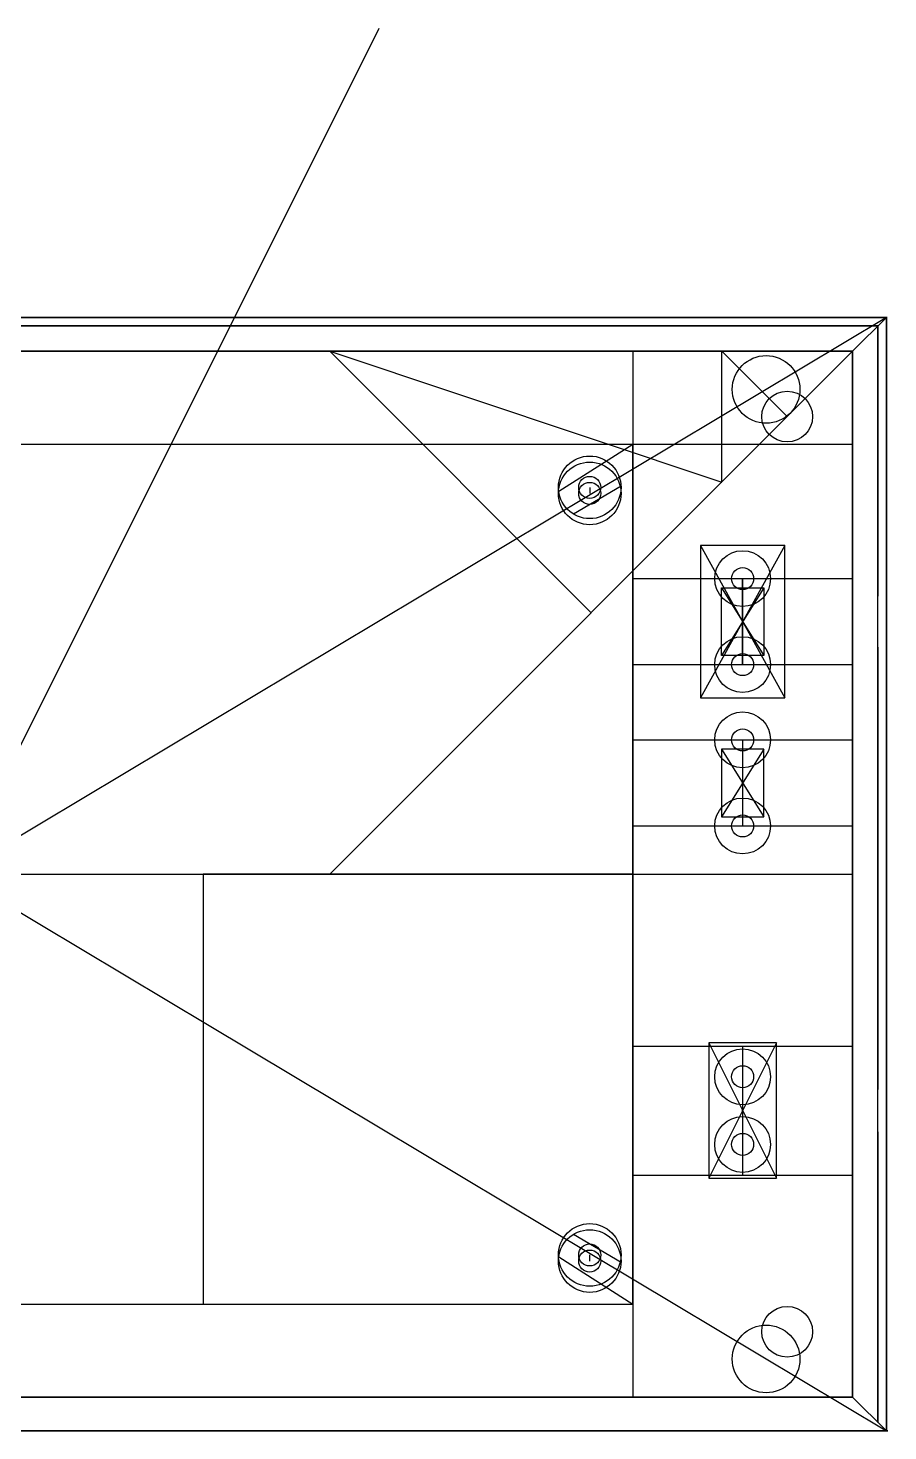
# Model space of a CAD drawing. Header units: centimetres. Extents: x -11 to 11, y -6.6 to 10.
# Drawn here: x 0.85 to 11.02, y -6.58 to 10 of the extents above; entities that cross this region are included whole.
import ezdxf

# ---------------------------------------------------------------- set-up
doc = ezdxf.new("R2010")
doc.units = ezdxf.units.CM
doc.header["$MEASUREMENT"] = 0
for name, color, linetype in [('Unteres Gehäuse v20_Sketch15', 7, 'Continuous'), ('Unteres Gehäuse v20_Sketch16', 7, 'Continuous'), ('Unteres Gehäuse v20_Sketch19', 7, 'Continuous'), ('Unteres Gehäuse v20_Sketch2', 7, 'Continuous'), ('Unteres Gehäuse v20_Sketch20', 7, 'Continuous'), ('Unteres Gehäuse v20_Sketch22', 7, 'Continuous'), ('Unteres Gehäuse v20_Sketch24', 7, 'Continuous'), ('Unteres Gehäuse v20_Sketch25', 7, 'Continuous'), ('Unteres Gehäuse v20_Sketch26', 7, 'Continuous'), ('Unteres Gehäuse v20_Sketch27', 7, 'Continuous'), ('Unteres Gehäuse v20_Sketch29', 7, 'Continuous'), ('Unteres Gehäuse v20_Sketch3', 7, 'Continuous'), ('Unteres Gehäuse v20_Sketch31', 7, 'Continuous'), ('Unteres Gehäuse v20_Sketch32', 7, 'Continuous'), ('Unteres Gehäuse v20_Sketch33', 7, 'Continuous'), ('Unteres Gehäuse v20_Sketch4', 7, 'Continuous'), ('Unteres Gehäuse v20_Sketch40', 7, 'Continuous'), ('Unteres Gehäuse v20_Sketch41', 7, 'Continuous'), ('Unteres Gehäuse v20_Sketch42', 7, 'Continuous'), ('Unteres Gehäuse v20_Sketch5', 7, 'Continuous'), ('Unteres Gehäuse v20_Sketch8', 7, 'Continuous')]:
    doc.layers.add(name, color=color, linetype=linetype)

msp = doc.modelspace()

# ---------------------------------------------------------------- linework, layer by layer
at = {"layer": 'Unteres Gehäuse v20_Sketch15'}
msp.add_line((0, 0), (5, 10), dxfattribs=at)
at = {"layer": 'Unteres Gehäuse v20_Sketch16'}
for p, q in [((10.6, 6.18, 0.25), (-10.6, 6.18, 0.25)), ((10.6, -6.18, 0.25), (10.6, 6.18, 0.25)), ((-10.6, -6.18, 0.25), (10.6, -6.18, 0.25))]:
    msp.add_line(p, q, dxfattribs=at)
for centre, radius in [((9.827, 5.408, 0.25), 0.3), ((7.492, 4.572, 0.25), 0.37), ((7.492, -4.572, 0.25), 0.37), ((9.827, -5.408, 0.25), 0.3)]:
    msp.add_circle(centre, radius, dxfattribs=at)
at = {"layer": 'Unteres Gehäuse v20_Sketch19'}
for p, q in [((-11, -6.58), (11, -6.58)), ((11, -6.58, 2.32), (-11, -6.58, 2.32)), ((11, -6.58), (11, -6.58, 2.32))]:
    msp.add_line(p, q, dxfattribs=at)
at = {"layer": 'Unteres Gehäuse v20_Sketch2'}
for p, q in [((11, 6.58, 0.25), (-11, 6.58, 0.25)), ((11, -6.58, 0.25), (11, 6.58, 0.25)), ((8, 5.08, 0.25), (-8, 5.08, 0.25)), ((8, -5.08, 0.25), (8, 5.08, 0.25)), ((-8, 0, 0.25), (8, 0, 0.25)), ((-8, -5.08, 0.25), (8, -5.08, 0.25)), ((-11, -6.58, 0.25), (11, -6.58, 0.25))]:
    msp.add_line(p, q, dxfattribs=at)
for centre, radius in [((9.578, 5.729, 0.25), 0.4), ((7.492, 4.572, 0.25), 0.37), ((7.492, 4.572, 0.25), 0.13), ((7.492, -4.572, 0.25), 0.37), ((7.492, -4.572, 0.25), 0.13), ((9.578, -5.729, 0.25), 0.4)]:
    msp.add_circle(centre, radius, dxfattribs=at)
at = {"layer": 'Unteres Gehäuse v20_Sketch20'}
for p, q in [((10.6, 6.18, 0.25), (-10.6, 6.18, 0.25)), ((10.6, 6.18, 0.25), (8, 6.18, 0.25)), ((8, 6.18, 0.25), (8, -6.18, 0.25)), ((10.6, -6.18, 0.25), (10.6, 6.18, 0.25)), ((10.6, -6.18, 0.25), (10.6, 6.18, 0.25)), ((8, 5.08, 0.25), (-8, 5.08, 0.25)), ((8, 5.08, 0.25), (7.125, 4.524, 0.25)), ((8, -5.08, 0.25), (8, 5.08, 0.25)), ((8, 5.08, 0.25), (8, 3.493, 0.25)), ((8, 3.493, 0.25), (10.6, 3.493, 0.25)), ((8, 3.493, 0.25), (8, 2.477, 0.25)), ((9.3, 2.477, 0.25), (9.3, 3.493, 0.25)), ((9.55, 3.385, 0.25), (9.05, 2.584, 0.25)), ((9.05, 3.385, 0.25), (9.55, 3.385, 0.25)), ((9.05, 2.584, 0.25), (9.05, 3.385, 0.25)), ((9.05, 3.385, 0.25), (9.55, 2.584, 0.25)), ((9.55, 3.385, 0.25), (9.55, 2.584, 0.25)), ((9.55, 2.584, 0.25), (9.05, 2.584, 0.25)), ((8, 2.477, 0.25), (8, 1.587, 0.25)), ((8, 2.477, 0.25), (10.6, 2.477, 0.25)), ((8, 1.587, 0.25), (8, 0.57, 0.25)), ((8, 1.587, 0.25), (10.6, 1.587, 0.25)), ((9.3, 1.587, 0.25), (9.3, 0.57, 0.25)), ((9.05, 1.478, 0.25), (9.55, 0.678, 0.25)), ((9.55, 1.478, 0.25), (9.05, 0.678, 0.25)), ((9.55, 1.478, 0.25), (9.05, 1.478, 0.25)), ((9.05, 1.478, 0.25), (9.05, 0.678, 0.25)), ((9.55, 0.678, 0.25), (9.55, 1.478, 0.25)), ((9.05, 0.678, 0.25), (9.55, 0.678, 0.25)), ((8, 0.57, 0.25), (10.6, 0.57, 0.25)), ((8, 0, 0.25), (2.92, 0, 0.25)), ((2.92, 0, 0.25), (2.92, -5.08, 0.25)), ((8, -2.032, 0.25), (10.6, -2.032, 0.25)), ((8, -3.556, 0.25), (8, -2.032, 0.25)), ((9.3, -2.032, 0.25), (9.3, -2.394, 0.25)), ((9.3, -2.394, 0.25), (9.3, -3.194, 0.25)), ((9.3, -3.194, 0.25), (9.3, -3.556, 0.25)), ((8, -3.556, 0.25), (10.6, -3.556, 0.25)), ((8, -5.08, 0.25), (8, -3.556, 0.25)), ((7.125, -4.524, 0.25), (8, -5.08, 0.25)), ((-8, -5.08, 0.25), (8, -5.08, 0.25)), ((-10.6, -6.18, 0.25), (10.6, -6.18, 0.25)), ((8, -6.18, 0.25), (10.6, -6.18, 0.25))]:
    msp.add_line(p, q, dxfattribs=at)
for centre, radius in [((9.827, 5.408, 0.25), 0.3), ((7.492, 4.572, 0.25), 0.37), ((9.3, 3.493, 0.25), 0.33), ((9.3, 3.493, 0.25), 0.13), ((9.3, 2.477, 0.25), 0.33), ((9.3, 2.477, 0.25), 0.13), ((9.3, 1.587, 0.25), 0.33), ((9.3, 1.587, 0.25), 0.13), ((9.3, 0.57, 0.25), 0.33), ((9.3, 0.57, 0.25), 0.13), ((9.3, -2.394, 0.25), 0.33), ((9.3, -2.394, 0.25), 0.13), ((9.3, -3.194, 0.25), 0.33), ((9.3, -3.194, 0.25), 0.13), ((7.492, -4.572, 0.25), 0.37), ((9.827, -5.408, 0.25), 0.3)]:
    msp.add_circle(centre, radius, dxfattribs=at)
for p in [(9.3, 2.985, 0.25), (9.3, 1.078, 0.25)]:
    msp.add_point(p, dxfattribs=at)
at = {"layer": 'Unteres Gehäuse v20_Sketch22'}
for p, q in [((11, 6.58), (11, 6.58, 2.32)), ((11, 6.58, 2.33), (11, -6.58, 2.33)), ((11, -6.58), (11, 6.58)), ((11, -5.08, 0.42), (11, 5.08, 0.42)), ((11, 5.08), (11, 5.08, 0.42)), ((11, 0), (11, 5.08)), ((11, 5.08, 0.42), (11, 5.08, 2.82)), ((11, 5.08), (11, 5.08, 2.82)), ((11, 5.08, 0.42), (11, 3.493, 0.42)), ((11, 5.08, 0.42), (11, -5.08, 0.42)), ((11, 5.08, 2.82), (11, -5.08, 2.82)), ((11, 3.493, 0.42), (11, 2.985, 0.42)), ((11, 3.284, 2.82), (11, 2.684, 2.82)), ((11, 3.284, 2.82), (11, 2.684, 0.42)), ((11, 2.684, 2.82), (11, 3.284, 0.42)), ((11, 2.684, 0.42), (11, 3.284, 0.42)), ((11, 3.284, 1.28), (11, 3.284, 2.82)), ((11, 2.985, 0.42), (11, 2.985, 1.28)), ((11, 2.985, 0.42), (11, 2.985, 2.82)), ((11, 2.985, 1.28), (11, 1.078, 1.28)), ((11, 2.684, 2.82), (11, 2.684, 1.28)), ((11, 1.378, 1.28), (11, 1.378, 2.82)), ((11, 0.778, 0.42), (11, 1.378, 0.42)), ((11, 1.378, 2.82), (11, 0.778, 2.82)), ((11, 1.378, 2.82), (11, 0.778, 0.42)), ((11, 0.778, 2.82), (11, 1.378, 0.42)), ((11, 1.078, 0.42), (11, 1.078, 2.82)), ((11, 0.778, 2.82), (11, 0.778, 1.28)), ((11, 0), (11, 0, 0.42)), ((11, 0), (11, -5.08)), ((11, -2.794, 0.42), (11, -2.032, 0.42)), ((11, -2.032, 0.42), (11, -2.032, 2.82)), ((11, -2.544, 2.82), (11, -3.044, 2.82)), ((11, -3.044, 0.42), (11, -2.544, 0.42)), ((11, -2.544, 1.26), (11, -2.544, 2.82)), ((11, -2.794, 0.42), (11, -3.556, 0.42)), ((11, -2.794, 0.42), (11, -2.794, 1.01)), ((11, -2.794, 1.01), (11, -2.794, 1.26)), ((11, -5.08, 0.42), (11, -2.794, 0.42)), ((11, -3.044, 2.82), (11, -3.044, 1.26)), ((11, -5.08), (11, -5.08, 0.42)), ((11, -5.08, 2.82), (11, -5.08, 0.42)), ((11, -6.58, 2.32), (11, -6.58))]:
    msp.add_line(p, q, dxfattribs=at)
at = {"layer": 'Unteres Gehäuse v20_Sketch22', "extrusion": (1, 0, 0)}
for centre in [(5.556, 2.038, 11), (-5.556, 2.038, 11)]:
    msp.add_circle(centre, 0.13, dxfattribs=at)
for centre, radius, start, end in [((6.08, 2.32, 11), 0.5, 0, 1.1577), ((2.985, 1.28, 11), 0.3, 180, 0), ((1.078, 1.28, 11), 0.3, 180, 0), ((-2.794, 1.26, 11), 0.25, 180, 0), ((-6.08, 2.32, 11), 0.5, 178.8423, 180)]:
    msp.add_arc(centre, radius, start, end, dxfattribs=at)
at = {"layer": 'Unteres Gehäuse v20_Sketch22'}
for p in [(11, 2.985, 1.62), (11, 1.078, 1.62), (11, 0)]:
    msp.add_point(p, dxfattribs=at)
at = {"layer": 'Unteres Gehäuse v20_Sketch24'}
for p, q in [((11, -6.58), (-11.002, -6.58)), ((-11.002, -6.58, 2.833), (11, -6.58, 2.833)), ((-11, -6.58), (11, -6.58)), ((11, -6.58, 2.32), (-11, -6.58, 2.32)), ((-8.001, -6.58), (7.999, -6.58)), ((7.999, -6.58, 2.833), (-8.001, -6.58, 2.833)), ((-0.001, -6.58), (7.999, -6.58)), ((3.935, -6.58, 1.01), (0.129, -6.58, 1.01)), ((1.907, -6.58, 0.76), (0.379, -6.58, 0.76)), ((2.407, -6.58, 2.833), (1.907, -6.58, 2.833)), ((1.907, -6.58, 1.01), (2.407, -6.58, 1.01)), ((1.907, -6.58, 2.833), (1.907, -6.58, 1.01)), ((2.157, -6.58, 2.833), (2.407, -6.58, 2.833)), ((2.157, -6.58, 0.76), (2.157, -6.58, 2.833)), ((3.935, -6.58, 0.76), (2.407, -6.58, 0.76)), ((2.407, -6.58, 1.01), (2.407, -6.58, 2.833)), ((3.935, -6.58, 0.76), (3.685, -6.58, 0.76)), ((4.185, -6.58, 2.833), (3.685, -6.58, 2.833)), ((3.935, -6.58, 1.01), (3.685, -6.58, 1.01)), ((3.685, -6.58, 2.833), (3.685, -6.58, 1.01)), ((3.935, -6.58, 2.833), (4.185, -6.58, 2.833)), ((3.935, -6.58, 1.01), (4.185, -6.58, 1.01)), ((3.935, -6.58), (3.935, -6.58, 1.01)), ((3.935, -6.58), (3.935, -6.58, 0.76)), ((3.935, -6.58), (3.935, -6.58, 2.833)), ((7.999, -6.58), (3.935, -6.58)), ((4.185, -6.58, 1.01), (4.185, -6.58, 2.833)), ((7.999, -6.58), (7.999, -6.58, 2.833)), ((11, -6.58, 2.833), (11, -6.58)), ((11, -6.58), (11, -6.58, 2.32))]:
    msp.add_line(p, q, dxfattribs=at)
at = {"layer": 'Unteres Gehäuse v20_Sketch25'}
for p, q in [((11.019, -6.58, 3.987), (-11, -6.58, 3.987)), ((-11, -6.58, 0.01), (11.019, -6.58, 0.01)), ((11, -6.58, 2.33), (-11, -6.58, 2.33)), ((-11, -6.58, 0.01), (11, -6.58, 0.01)), ((11, -6.58, 0.01), (11, -6.58, 2.33)), ((11.019, -6.58, 0.01), (11.019, -6.58, 3.987))]:
    msp.add_line(p, q, dxfattribs=at)
at = {"layer": 'Unteres Gehäuse v20_Sketch26'}
for p, q in [((11, -6.48, 0.01), (11, 6.587, 0.01)), ((11, 6.587, 0.01), (11, 6.587, 3.976)), ((11, 6.587, 3.976), (11, -6.48, 3.976)), ((11, 6.58, 0.01), (11, 6.58, 2.33)), ((11, -6.48, 0.01), (11, 6.58, 0.01)), ((11, 6.58, 2.34), (11, 3.284, 2.34)), ((11, 3.284, 2.34), (11, 3.284, 1.29)), ((11, 2.684, 2.34), (11, 1.378, 2.34)), ((11, 2.684, 1.29), (11, 2.684, 2.34)), ((11, 1.378, 2.34), (11, 1.378, 1.29)), ((11, 0.778, 1.29), (11, 0.778, 2.34)), ((11, 0.778, 2.34), (11, -2.544, 2.34)), ((11, -2.544, 2.34), (11, -2.544, 1.27)), ((11, -3.044, 1.27), (11, -3.044, 2.34)), ((11, -3.044, 2.34), (11, -6.48, 2.34)), ((11, -6.48, 2.34), (11, -6.48, 0.01)), ((11, -6.48, 3.976), (11, -6.48, 0.01))]:
    msp.add_line(p, q, dxfattribs=at)
at = {"layer": 'Unteres Gehäuse v20_Sketch26', "extrusion": (1, 0, 0)}
for centre in [(5.556, 2.047, 11), (-5.556, 2.047, 11)]:
    msp.add_circle(centre, 0.13, dxfattribs=at)
for centre, radius, start, end in [((6.08, 2.33, 11), 0.5, 0, 1.1577), ((2.985, 1.29, 11), 0.3, 180, 0), ((1.078, 1.29, 11), 0.3, 180, 0), ((-2.794, 1.27, 11), 0.25, 180, 360)]:
    msp.add_arc(centre, radius, start, end, dxfattribs=at)
at = {"layer": 'Unteres Gehäuse v20_Sketch26'}
msp.add_point((11, 0), dxfattribs=at)
at = {"layer": 'Unteres Gehäuse v20_Sketch27'}
for p, q in [((10.9, 6.58, 0.01), (-11.002, 6.58, 0.01)), ((-11.002, 6.58, 3), (10.9, 6.58, 3)), ((10.9, 6.58, 0.01), (-11, 6.58, 0.01)), ((-11, 6.58, 2.33), (10.9, 6.58, 2.33)), ((10.9, 6.58, 2.33), (10.9, 6.58, 0.01)), ((10.9, 6.58, 3), (10.9, 6.58, 0.01))]:
    msp.add_line(p, q, dxfattribs=at)
at = {"layer": 'Unteres Gehäuse v20_Sketch29'}
for p, q in [((10.9, 6.48, 0.01), (10.9, 6.48, 2.63)), ((10.9, -6.48, 0.01), (10.9, 6.48, 0.01)), ((10.9, 6.472, 2.64), (10.9, 3.284, 2.64)), ((10.9, 5.556, 2.047), (10.9, 5.686, 2.047)), ((10.9, 5.686, 2.51), (10.9, 5.426, 2.51)), ((10.9, 5.426, 1.747), (10.9, 5.686, 1.747)), ((10.9, 5.686, 2.047), (10.9, 5.686, 1.747)), ((10.9, 5.426, 2.347), (10.9, 5.686, 2.347)), ((10.9, 5.686, 2.64), (10.9, 5.686, 2.51)), ((10.9, 5.686, 2.047), (10.9, 5.686, 2.64)), ((10.9, 5.426, 2.047), (10.9, 5.426, 2.64)), ((10.9, 5.426, 2.047), (10.9, 5.426, 1.747)), ((10.9, 5.426, 2.047), (10.9, 5.426, 2.347)), ((10.9, 3.284, 2.64), (10.9, 3.284, 1.29)), ((10.9, 2.684, 1.29), (10.9, 2.684, 2.64)), ((10.9, 2.684, 2.64), (10.9, 1.378, 2.64)), ((10.9, 1.378, 2.64), (10.9, 1.378, 1.29)), ((10.9, 0.778, 2.64), (10.9, -2.544, 2.64)), ((10.9, 0.778, 1.29), (10.9, 0.778, 2.64)), ((10.9, -2.544, 2.64), (10.9, -2.544, 1.27)), ((10.9, -3.044, 2.64), (10.9, -6.472, 2.64)), ((10.9, -3.044, 1.27), (10.9, -3.044, 2.64)), ((10.9, -5.426, 2.047), (10.9, -5.426, 2.347)), ((10.9, -5.426, 2.347), (10.9, -5.426, 1.747)), ((10.9, -5.426, 2.347), (10.9, -5.686, 2.347)), ((10.9, -5.426, 1.747), (10.9, -5.426, 2.047)), ((10.9, -5.686, 1.747), (10.9, -5.426, 1.747)), ((10.9, -5.556, 2.047), (10.9, -5.426, 2.047)), ((10.9, -5.556, 2.047), (10.9, -5.686, 2.047)), ((10.9, -5.686, 2.047), (10.9, -5.686, 2.347)), ((10.9, -5.686, 2.047), (10.9, -5.686, 1.747)), ((10.9, -5.686, 1.747), (10.9, -5.686, 2.347)), ((10.9, -6.48, 2.63), (10.9, -6.48, 0.01))]:
    msp.add_line(p, q, dxfattribs=at)
at = {"layer": 'Unteres Gehäuse v20_Sketch29', "extrusion": (1, 0, 0)}
for centre in [(5.556, 2.047, 10.9), (5.556, 2.047, 10.9), (-5.556, 2.047, 10.9), (-5.556, 2.047, 10.9)]:
    msp.add_circle(centre, 0.13, dxfattribs=at)
for centre, radius, start, end in [((6.08, 2.33, 10.9), 0.5, 36.8699, 38.331), ((5.556, 1.747, 10.9), 0.13, 180, 0), ((5.556, 2.347, 10.9), 0.13, 0, 180), ((2.985, 1.29, 10.9), 0.3, 180, 0), ((1.078, 1.29, 10.9), 0.3, 180, 0), ((-2.794, 1.27, 10.9), 0.25, 180, 0), ((-5.556, 1.747, 10.9), 0.13, 180, 0), ((-5.556, 2.347, 10.9), 0.13, 0, 180), ((-6.08, 2.33, 10.9), 0.5, 141.669, 143.1301)]:
    msp.add_arc(centre, radius, start, end, dxfattribs=at)
at = {"layer": 'Unteres Gehäuse v20_Sketch29'}
msp.add_point((10.9, 0), dxfattribs=at)
at = {"layer": 'Unteres Gehäuse v20_Sketch3'}
for p, q in [((11, 6.58, 0.25), (-11, 6.58, 0.25)), ((11, 6.58, 0.25), (-11, -6.58, 0.25)), ((-11, 6.58, 0.25), (11, 6.58, 0.25)), ((-11, 6.58, 0.25), (11, -6.58, 0.25)), ((11, -6.58, 0.25), (11, 6.58, 0.25)), ((11, 6.58, 0.25), (11, -6.58, 0.25)), ((-10.6, 6.18, 0.25), (10.6, 6.18, 0.25)), ((10.6, 6.18, 0.25), (10.6, -6.18, 0.25)), ((10.6, -6.18, 0.25), (-10.6, -6.18, 0.25)), ((11, -6.58, 0.25), (-11, -6.58, 0.25)), ((-11, -6.58, 0.25), (11, -6.58, 0.25))]:
    msp.add_line(p, q, dxfattribs=at)
for centre, radius in [((9.578, 5.729, 0.25), 0.4), ((7.492, 4.572, 0.25), 0.37), ((7.492, -4.572, 0.25), 0.37), ((9.578, -5.729, 0.25), 0.4)]:
    msp.add_circle(centre, radius, dxfattribs=at)
at = {"layer": 'Unteres Gehäuse v20_Sketch31'}
for p, q in [((-10.9, 6.48, 2.63), (10.9, 6.48, 2.63)), ((10.9, 6.48, 0.01), (-10.9, 6.48, 0.01)), ((-10.9, 6.48, 2.63), (10.9, 6.48, 2.63)), ((10.9, 6.48, 0.01), (-10.9, 6.48, 0.01)), ((10.9, 6.48, 2.63), (10.9, 6.48, 0.01)), ((10.9, 6.48, 2.63), (10.9, 6.48, 0.01))]:
    msp.add_line(p, q, dxfattribs=at)
at = {"layer": 'Unteres Gehäuse v20_Sketch32'}
for p, q in [((-10.6, 6.18, 0.26), (10.6, 6.18, 0.26)), ((10.6, 6.18, 0.26), (-10.6, 6.18, 0.26)), ((10.6, -6.18, 0.26), (10.6, 6.18, 0.26)), ((10.6, 6.18, 0.26), (10.6, 5.08, 0.26)), ((10.6, 5.08, 0.26), (-8.147, 5.08, 0.26)), ((-10.6, -6.18, 0.26), (10.6, -6.18, 0.26))]:
    msp.add_line(p, q, dxfattribs=at)
for centre, radius in [((9.827, 5.408, 0.26), 0.3), ((7.492, 4.572, 0.26), 0.37), ((9.3, 3.493, 0.26), 0.33), ((9.3, 2.477, 0.26), 0.33), ((9.3, 1.587, 0.26), 0.33), ((9.3, 0.57, 0.26), 0.33), ((9.3, -2.394, 0.26), 0.33), ((9.3, -3.194, 0.26), 0.33), ((7.492, -4.572, 0.26), 0.37), ((9.827, -5.408, 0.26), 0.3)]:
    msp.add_circle(centre, radius, dxfattribs=at)
at = {"layer": 'Unteres Gehäuse v20_Sketch33'}
for p, q in [((10.6, 6.18, 0.26), (-8.027, 6.18, 0.26)), ((10.6, -6.18, 0.26), (10.6, 6.18, 0.26)), ((7.492, 4.572, 0.26), (7.492, 4.5, 0.26)), ((9.8, 3.885, 0.26), (8.8, 3.885, 0.26)), ((8.8, 3.885, 0.26), (8.8, 2.084, 0.26)), ((9.8, 3.885, 0.26), (8.8, 2.084, 0.26)), ((8.8, 3.885, 0.26), (9.8, 2.084, 0.26)), ((9.8, 2.084, 0.26), (9.8, 3.885, 0.26)), ((9.3, 3.493, 0.26), (9.3, 2.477, 0.26)), ((8.8, 2.084, 0.26), (9.8, 2.084, 0.26)), ((7.492, -4.572, 0.26), (7.492, -4.5, 0.26)), ((-10.6, -6.18, 0.26), (10.6, -6.18, 0.26))]:
    msp.add_line(p, q, dxfattribs=at)
for centre, radius in [((9.827, 5.408, 0.26), 0.3), ((7.492, 4.572, 0.26), 0.37), ((7.492, 4.5, 0.26), 0.37), ((7.492, 4.5, 0.26), 0.13), ((9.3, 3.493, 0.26), 0.33), ((9.3, 2.477, 0.26), 0.33), ((9.3, 1.587, 0.26), 0.33), ((9.3, 0.57, 0.26), 0.33), ((9.3, -2.394, 0.26), 0.33), ((9.3, -3.194, 0.26), 0.33), ((7.492, -4.5, 0.26), 0.37), ((7.492, -4.572, 0.26), 0.37), ((7.492, -4.5, 0.26), 0.13), ((9.827, -5.408, 0.26), 0.3)]:
    msp.add_circle(centre, radius, dxfattribs=at)
msp.add_point((9.3, 2.985, 0.26), dxfattribs=at)
at = {"layer": 'Unteres Gehäuse v20_Sketch4'}
for p, q in [((-10.6, 6.18, 0.25), (10.6, 6.18, 0.25)), ((10.6, 6.18, 0.25), (-10.6, 6.18, 0.25)), ((4.42, 6.18, 0.25), (9.055, 4.635, 0.25)), ((4.42, 0, 0.25), (10.6, 6.18, 0.25)), ((7.51, 3.09, 0.25), (4.42, 6.18, 0.25)), ((9.055, 4.635, 0.25), (9.055, 6.18, 0.25)), ((9.055, 6.18, 0.25), (9.827, 5.408, 0.25)), ((10.6, -6.18, 0.25), (10.6, 6.18, 0.25)), ((10.6, 6.18, 0.25), (10.6, -6.18, 0.25)), ((7.862, 4.584, 0.25), (7.3, 4.256, 0.25)), ((-10.6, 0, 0.25), (10.6, 0, 0.25)), ((7.3, -4.256, 0.25), (7.862, -4.584, 0.25)), ((-10.6, -6.18, 0.25), (10.6, -6.18, 0.25)), ((10.6, -6.18, 0.25), (-10.6, -6.18, 0.25))]:
    msp.add_line(p, q, dxfattribs=at)
for centre, radius in [((9.827, 5.408, 0.25), 0.3), ((7.492, 4.572, 0.25), 0.37), ((7.492, -4.572, 0.25), 0.37), ((9.827, -5.408, 0.25), 0.3)]:
    msp.add_circle(centre, radius, dxfattribs=at)
at = {"layer": 'Unteres Gehäuse v20_Sketch40'}
for p, q in [((9.8, 3.885, 1.02), (8.8, 3.885, 1.02)), ((8.8, 3.885, 1.02), (9.8, 2.084, 1.02)), ((8.8, 3.885, 1.02), (8.8, 2.084, 1.02)), ((9.8, 3.885, 1.02), (8.8, 2.084, 1.02)), ((9.8, 2.084, 1.02), (9.8, 3.885, 1.02)), ((9.3, 3.493, 1.02), (9.3, 2.477, 1.02)), ((8.8, 2.084, 1.02), (9.8, 2.084, 1.02))]:
    msp.add_line(p, q, dxfattribs=at)
for centre, radius in [((9.3, 3.493, 1.02), 0.33), ((9.3, 3.493, 1.02), 0.13), ((9.3, 3.493, 1.02), 0.13), ((9.3, 2.477, 1.02), 0.13)]:
    msp.add_circle(centre, radius, dxfattribs=at)
msp.add_point((9.3, 2.985, 1.02), dxfattribs=at)
at = {"layer": 'Unteres Gehäuse v20_Sketch41'}
for p, q in [((10.9, 6.48, 0.01), (10.9, 6.48, 2.63)), ((10.9, -6.48, 0.01), (10.9, 6.48, 0.01)), ((10.9, 6.472, 2.64), (10.9, 3.284, 2.64)), ((10.9, 5.686, 2.347), (10.9, 5.686, 2.047)), ((10.9, 5.426, 2.047), (10.9, 5.426, 2.347)), ((10.9, 2.534, 3.09), (10.9, 3.434, 3.09)), ((10.9, 3.434, 1.29), (10.9, 3.434, 2.64)), ((10.9, 3.434, 3.09), (10.9, 3.434, 2.64)), ((10.9, 3.284, 1.29), (10.9, 3.434, 1.29)), ((10.9, 2.684, 1.29), (10.9, 3.284, 1.29)), ((10.9, 3.284, 2.64), (10.9, 3.284, 1.29)), ((10.9, 2.684, 2.64), (10.9, 1.378, 2.64)), ((10.9, 2.684, 1.29), (10.9, 2.684, 2.64)), ((10.9, 2.684, 1.29), (10.9, 2.534, 1.29)), ((10.9, 2.534, 2.64), (10.9, 2.534, 3.09)), ((10.9, 2.534, 2.64), (10.9, 2.534, 1.29)), ((10.9, 1.528, 2.64), (10.9, 1.528, 3.09)), ((10.9, 1.528, 1.29), (10.9, 1.528, 2.64)), ((10.9, 1.528, 3.09), (10.9, 0.628, 3.09)), ((10.9, 1.378, 2.64), (10.9, 1.378, 1.29)), ((10.9, 0.778, 1.29), (10.9, 0.778, 2.64)), ((10.9, 0.778, 2.64), (10.9, -2.544, 2.64)), ((10.9, 0.628, 2.64), (10.9, 0.628, 3.09)), ((10.9, 0.628, 2.64), (10.9, 0.628, 1.29)), ((10.9, -2.544, 2.64), (10.9, -2.544, 1.27)), ((10.9, -3.044, 2.64), (10.9, -6.472, 2.64)), ((10.9, -3.044, 1.27), (10.9, -3.044, 2.64)), ((10.9, -5.426, 2.347), (10.9, -5.426, 2.047)), ((10.9, -5.686, 2.047), (10.9, -5.686, 2.347)), ((10.9, -6.48, 2.63), (10.9, -6.48, 0.01))]:
    msp.add_line(p, q, dxfattribs=at)
at = {"layer": 'Unteres Gehäuse v20_Sketch41', "extrusion": (1, 0, 0)}
for centre, radius, start, end in [((6.08, 2.33, 10.9), 0.5, 36.8699, 38.331), ((5.556, 2.047, 10.9), 0.13, 180, 0), ((5.556, 2.347, 10.9), 0.13, 360, 180), ((2.985, 1.29, 10.9), 0.45, 180, 0), ((2.985, 1.29, 10.9), 0.3, 180, 0), ((1.078, 1.29, 10.9), 0.45, 180, 0), ((1.078, 1.29, 10.9), 0.3, 180, 0), ((-2.794, 1.27, 10.9), 0.25, 180, 0), ((-5.556, 2.347, 10.9), 0.13, 360, 180), ((-5.556, 2.047, 10.9), 0.13, 180, 0), ((-6.08, 2.33, 10.9), 0.5, 141.669, 143.1301)]:
    msp.add_arc(centre, radius, start, end, dxfattribs=at)
at = {"layer": 'Unteres Gehäuse v20_Sketch41'}
msp.add_point((10.9, 0), dxfattribs=at)
at = {"layer": 'Unteres Gehäuse v20_Sketch42'}
for p, q in [((8.9, -1.994, 1.02), (9.7, -3.594, 1.02)), ((9.7, -1.994, 1.02), (8.9, -1.994, 1.02)), ((9.7, -1.994, 1.02), (8.9, -3.594, 1.02)), ((8.9, -1.994, 1.02), (8.9, -3.594, 1.02)), ((9.7, -3.594, 1.02), (9.7, -1.994, 1.02)), ((9.3, -2.394, 1.02), (9.3, -3.194, 1.02)), ((8.9, -3.594, 1.02), (9.7, -3.594, 1.02))]:
    msp.add_line(p, q, dxfattribs=at)
for centre, radius in [((9.3, -2.394, 1.02), 0.33), ((9.3, -2.394, 1.02), 0.13), ((9.3, -2.394, 1.02), 0.13), ((9.3, -3.194, 1.02), 0.13)]:
    msp.add_circle(centre, radius, dxfattribs=at)
msp.add_point((9.3, -2.794, 1.02), dxfattribs=at)
at = {"layer": 'Unteres Gehäuse v20_Sketch5'}
for p, q in [((11, 6.58, 2.32), (-11, 6.58, 2.32)), ((-11, 6.58, 2.32), (11, 6.58, 2.32)), ((11, 6.58, 2.32), (10.6, 6.18, 2.32)), ((11, -6.58, 2.32), (11, 6.58, 2.32)), ((11, 6.58, 2.32), (11, -6.58, 2.32)), ((-10.6, 6.18, 2.32), (10.6, 6.18, 2.32)), ((-10.6, 6.18, 2.32), (10.6, 6.18, 2.32)), ((10.6, 6.18, 2.32), (10.6, -6.18, 2.32)), ((10.6, 6.18, 2.32), (10.6, -6.18, 2.32)), ((10.6, -6.18, 2.32), (-10.6, -6.18, 2.32)), ((10.6, -6.18, 2.32), (-10.6, -6.18, 2.32)), ((11, -6.58, 2.32), (10.6, -6.18, 2.32)), ((11, -6.58, 2.32), (-11, -6.58, 2.32)), ((-11, -6.58, 2.32), (11, -6.58, 2.32))]:
    msp.add_line(p, q, dxfattribs=at)
at = {"layer": 'Unteres Gehäuse v20_Sketch8'}
for p, q in [((11, 6.58), (11, 6.58, 2.32)), ((11, 6.58, 2.33), (11, -6.58, 2.33)), ((11, -6.58), (11, 6.58)), ((11, 3.29, 2.038), (11, 6.58, 2.038)), ((11, 3.29, 2.038), (11, 3.29, 2.33)), ((11, 0, 2.33), (11, 0)), ((11, -3.29, 2.038), (11, -3.29, 2.33)), ((11, -3.29, 2.038), (11, -6.58, 2.038)), ((11, -6.58, 2.32), (11, -6.58))]:
    msp.add_line(p, q, dxfattribs=at)
at = {"layer": 'Unteres Gehäuse v20_Sketch8', "extrusion": (1, 0, 0)}
for centre in [(3.29, 2.038, 11), (-3.29, 2.038, 11)]:
    msp.add_circle(centre, 0.13, dxfattribs=at)
for centre, start, end in [((6.08, 2.32, 11), 0, 1.1577), ((-6.08, 2.32, 11), 178.8423, 180)]:
    msp.add_arc(centre, 0.5, start, end, dxfattribs=at)
at = {"layer": 'Unteres Gehäuse v20_Sketch8'}
msp.add_point((11, 0), dxfattribs=at)

doc.saveas('drawing.dxf')
